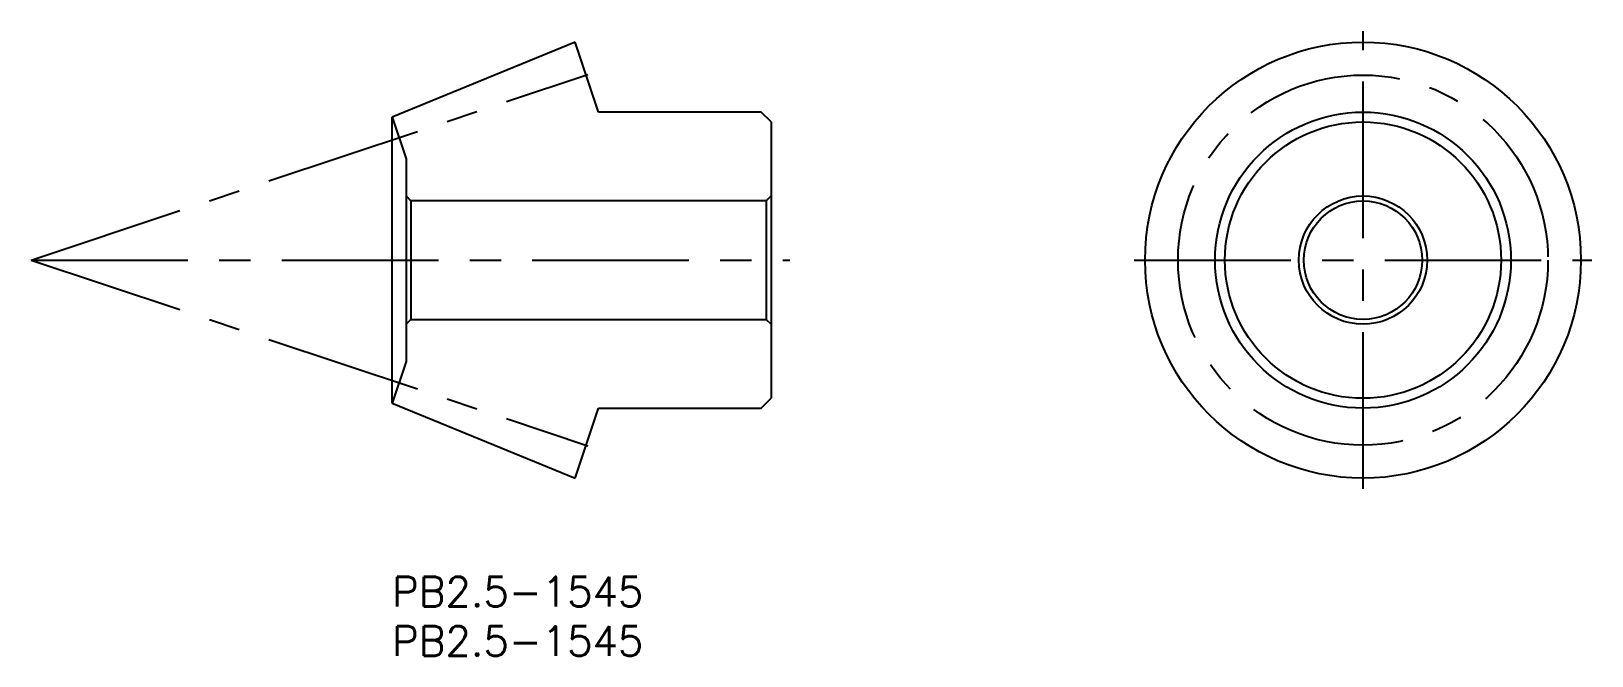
# Model space of a CAD drawing. Extents: x -37 to 122, y -8 to 55.
import ezdxf

# ---------------------------------------------------------------- set-up
doc = ezdxf.new("R2010")
doc.units = 0
doc.header["$LTSCALE"] = 0.5
doc.linetypes.add('CENTER', pattern=[50.8, 31.75, -6.35, 6.35, -6.35])
for name, color, linetype in [('MSM_CENTER', 1, 'CENTER'), ('MSM_CONTINUOUS', 7, 'CONTINUOUS'), ('MSM_PART_NUMBER', 7, 'CONTINUOUS')]:
    doc.layers.add(name, color=color, linetype=linetype)
doc.styles.get("Standard").update_dxf_attribs({"font": 'txt.shx', "height": 3, "bigfont": 'bigfont.shx'})

# ---------------------------------------------------------------- blocks, each defined once
blk = doc.blocks.new('*U17')
at = {"layer": 'MSM_PART_NUMBER'}
blk.add_text('PB2.5-1545', height=3, dxfattribs=at).set_placement((0, -3))
blk = doc.blocks.new('*U18')
at = {"layer": 'MSM_PART_NUMBER'}
blk.add_text('PB2.5-1545', height=3, dxfattribs=at).set_placement((0, -8))

msp = doc.modelspace()

# ---------------------------------------------------------------- linework, layer by layer
at = {"layer": 'MSM_CENTER'}
for p, q in [((98.42, 8.9), (98.42, 55.28)), ((-36.59, 32.09), (19.85, 50.9)), ((-36.59, 32.09), (19.85, 13.28)), ((-36.59, 32.09), (40.33, 32.09)), ((75.22, 32.09), (121.61, 32.09))]:
    msp.add_line(p, q, dxfattribs=at)
msp.add_circle((98.42, 32.09), 18.75, dxfattribs=at)
at = {"layer": 'MSM_CONTINUOUS'}
for p, q in [((18.55, 54.18), (0, 46.58)), ((20.91, 47.09), (18.55, 54.18)), ((0, 46.58), (1.41, 42.34)), ((0, 17.6), (0, 46.58)), ((37.41, 47.09), (20.91, 47.09)), ((38.41, 46.09), (37.41, 47.09)), ((38.41, 46.09), (38.41, 18.09)), ((1.41, 42.34), (1.41, 21.83)), ((1.91, 38.09), (1.41, 38.59)), ((37.91, 38.09), (1.91, 38.09)), ((1.91, 38.09), (1.91, 26.09)), ((38.41, 38.59), (37.91, 38.09)), ((37.91, 38.09), (37.91, 26.09)), ((1.41, 25.59), (1.91, 26.09)), ((1.91, 26.09), (37.91, 26.09)), ((37.91, 26.09), (38.41, 25.59)), ((1.41, 21.83), (0, 17.6)), ((0, 17.6), (18.55, 10)), ((37.41, 17.09), (38.41, 18.09)), ((18.55, 10), (20.91, 17.09)), ((20.91, 17.09), (37.41, 17.09))]:
    msp.add_line(p, q, dxfattribs=at)
for radius in [22.09, 15, 14, 6.5, 6]:
    msp.add_circle((98.42, 32.09), radius, dxfattribs=at)

# ---------------------------------------------------------------- block references
for name in ['*U17', '*U18']:
    msp.add_blockref(name, (0, 0), dxfattribs=at)

doc.saveas('drawing.dxf')
